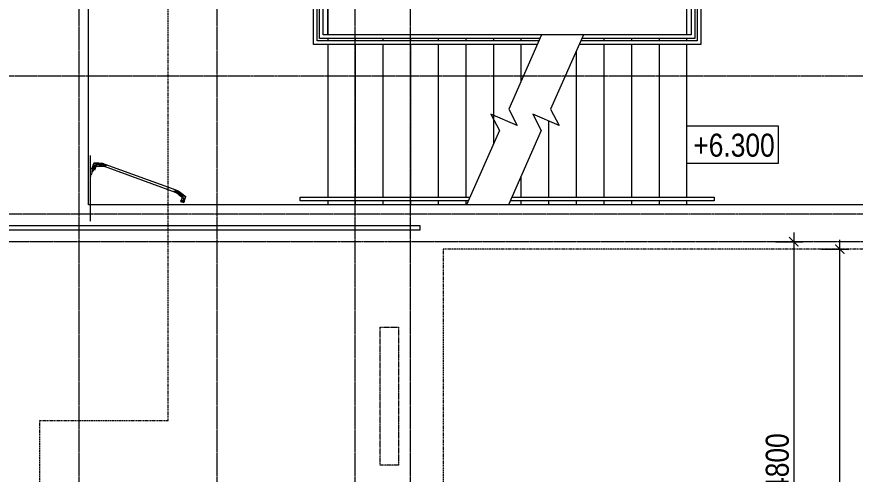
# Model space of a CAD drawing. Header units: millimetres. Extents: x -231292 to 573618, y -153144 to 564035.
# Drawn here: x -160354 to -151243, y 221069 to 226040 of the extents above; entities that cross this region are included whole.
import ezdxf
from ezdxf.enums import TextEntityAlignment as Align

# ---------------------------------------------------------------- set-up
doc = ezdxf.new("R2010")
doc.units = ezdxf.units.MM
for name, pattern in [('CENTER2', [28.575, 19.05, -3.175, 3.175, -3.175]), ('CENTERLINE', [30, 12, -1.5, 3, -1.5, 12]), ('DASHED', [19.05, 12.7, -6.35]), ('HIDDEN', [9.525, 6.35, -3.175]), ('HIDDEN2', [4.7625, 3.175, -1.5875])]:
    doc.linetypes.add(name, pattern=pattern)
doc.layers.get('0').update_dxf_attribs({"color": 250})
doc.layers.get('Defpoints').update_dxf_attribs({"color": 250})
for name, color, linetype, lineweight in [('АР_Двери_внутренние_антипаника', 250, 'Continuous', 0), ('АР_Мебель', 250, 'Continuous', 5), ('АР_Отметка', 7, 'Continuous', 13), ('АР_Отопительные приборы', 250, 'HIDDEN2', 0), ('АР_Разрезы марка', 250, 'Continuous', 13), ('АР_Ф_ЛК', 250, 'Continuous', 5), ('ДШ_КР', 130, 'Continuous', 35), ('РД_Оси_100', 250, 'Continuous', 0), ('РД_Оси_размер', 250, 'Continuous', 0)]:
    doc.layers.add(name, color=color, linetype=linetype, lineweight=lineweight)
doc.layers.add('АР_Делит', color=250, linetype='Continuous', lineweight=0, plot=False)
doc.styles.add('Arial_Narrow_08', font='ARIALN.TTF', dxfattribs={"width": 0.8})
doc.styles.add('style1', font='ARIALN.TTF')
doc.dimstyles.new('Dim100_ареал', dxfattribs={"dimscale": 100, "dimtxt": 2.5, "dimasz": 1, "dimexe": 1, "dimexo": 1, "dimgap": 0.5, "dimtad": 1, "dimzin": 12, "dimdsep": 46, "dimtxsty": 'style1', "dimblk": 'ARCHTICK', "dimcen": 1, "dimdle": 1, "dimclrd": 256, "dimclre": 256, "dimaunit": 1, "dimadec": 0, "dimazin": 3, "dimtfac": 1, "dimtmove": 1, "dimatfit": 3, "dimldrblk": 'OPEN30', "dimfxl": 2, "dimfxlon": 1, "dimtolj": 1, "dimtzin": 0, "dimlwd": 9, "dimlwe": 9, "dimarcsym": 0})

# ---------------------------------------------------------------- blocks, each defined once
blk = doc.blocks.new('ЛК_4000х8500_2эт')
at = {"color": 5}
for points in [[(6300, 3915), (2100, 3915), (2100, 3955), (6600, 3955), (6600, 3915), (6300, 3915)], [(3928.6, 45), (2100, 45), (2100, 85), (3946.2, 85)], [(4401.1, 85), (6600, 85), (6600, 45), (4383.4, 45)]]:
    blk.add_lwpolyline(points, dxfattribs=at)
at = {"layer": 'АР_Делит'}
blk.add_lwpolyline([(-200, 4000), (8300, 4000), (8300, 0), (-200, 0)], close=True, dxfattribs=at)
at = {"layer": 'АР_Ф_ЛК', "color": 5}
for p, q in [((2400, 4000), (2400, 3955)), ((2700, 4000), (2700, 3955)), ((3000, 4000), (3000, 3955)), ((3300, 4000), (3300, 3955)), ((3600, 4000), (3600, 3955)), ((3900, 4000), (3900, 3955)), ((4200, 4000), (4200, 3955)), ((4500, 4000), (4500, 3955)), ((4800, 4000), (4800, 3955)), ((5100, 4000), (5100, 3955)), ((5400, 4000), (5400, 3955)), ((5700, 4000), (5700, 3955)), ((6000, 4000), (6000, 3955)), ((6300, 4000), (6300, 3955)), ((2400, 3915), (2400, 2255)), ((2700, 3915), (2700, 2255)), ((3000, 3915), (3000, 2255)), ((3300, 3915), (3300, 2255)), ((3600, 3915), (3600, 2255)), ((3900, 3915), (3900, 2255)), ((4200, 3915), (4200, 2255)), ((4500, 3915), (4500, 2255)), ((4800, 3915), (4800, 2255)), ((5100, 3915), (5100, 2255)), ((5400, 3915), (5400, 2255)), ((5700, 3915), (5700, 2255)), ((6000, 3915), (6000, 2255)), ((6300, 3915), (6300, 2255)), ((2400, 2215), (2400, 2190)), ((2700, 2215), (2700, 2190)), ((3000, 2215), (3000, 2190)), ((3300, 2215), (3300, 2190)), ((3600, 2215), (3600, 2190)), ((3900, 2215), (3900, 2190)), ((4200, 2215), (4200, 2190)), ((4500, 2215), (4500, 2190)), ((4800, 2215), (4800, 2190)), ((5100, 2215), (5100, 2190)), ((5400, 2215), (5400, 2190)), ((5700, 2215), (5700, 2190)), ((6000, 2215), (6000, 2190)), ((6300, 2215), (6300, 2190)), ((2400, 2150), (2400, 1850)), ((6300, 2150), (6300, 1850)), ((2400, 1810), (2400, 1785)), ((2400, 1745), (2400, 85)), ((2700, 1810), (2700, 1785)), ((2700, 1745), (2700, 85)), ((3000, 1810), (3000, 1785)), ((3000, 1745), (3000, 85)), ((3300, 1810), (3300, 1785)), ((3300, 1745), (3300, 85)), ((3600, 1810), (3600, 1785)), ((3600, 1745), (3600, 85)), ((3900, 1810), (3900, 1785)), ((3900, 1745), (3900, 85)), ((4200, 1810), (4200, 1785)), ((4200, 1745), (4200, 660.7)), ((4500, 1810), (4500, 1785)), ((4500, 1745), (4500, 1341.4)), ((5400, 1810), (5400, 1785)), ((5400, 1745), (5400, 85)), ((5700, 1810), (5700, 1785)), ((5700, 1745), (5700, 85)), ((6000, 1810), (6000, 1785)), ((6000, 1745), (6000, 85)), ((6300, 1810), (6300, 1785)), ((6300, 1745), (6300, 85)), ((5100, 1670.8), (5100, 85)), ((4800, 912.3), (4800, 85)), ((4500, 309.5), (4500, 85)), ((2400, 45), (2400, 0)), ((2700, 45), (2700, 0)), ((3000, 45), (3000, 0)), ((3300, 45), (3300, 0)), ((3600, 45), (3600, 0)), ((3900, 45), (3900, 0)), ((4500, 45), (4500, 0)), ((4800, 45), (4800, 0)), ((5100, 45), (5100, 0)), ((5400, 45), (5400, 0)), ((5700, 45), (5700, 0)), ((6000, 45), (6000, 0)), ((6300, 45), (6300, 0))]:
    blk.add_line(p, q, dxfattribs=at)
at = {"layer": 'АР_Ф_ЛК'}
for points in [[(6300, 3085, 0, 150, 0), (5833.8, 3085, 0, 0, 0), (2400, 3085, 0, 0, 0)], [(2400, 915, 0, 150, 0), (2866.2, 915, 0, 0, 0), (4200, 915, 0, 0, 0)], [(4921.5, 915, 0, 150, 0), (5387.8, 915, 0, 0, 0), (6300, 915, 0, 0, 0)]]:
    blk.add_lwpolyline(points, format="xyseb", dxfattribs=at)
at = {"layer": 'АР_Ф_ЛК', "color": 5}
for points in [[(4677.9, 1745), (2245, 1745), (2245, 2255), (6455, 2255), (6455, 1745), (5132.7, 1745)], [(4695.5, 1785), (2285, 1785), (2285, 2215), (6415, 2215), (6415, 1785), (5150.3, 1785)], [(4706.5, 1810), (2310, 1810), (2310, 2190), (6390, 2190), (6390, 1810), (5161.3, 1810)]]:
    blk.add_lwpolyline(points, dxfattribs=at)
for points in [[(2350, 2150), (6350, 2150), (6350, 1850), (2350, 1850)], [(2400, 2150), (6300, 2150), (6300, 1850), (2400, 1850)]]:
    blk.add_lwpolyline(points, close=True, dxfattribs=at)
at = {"layer": 'АР_Ф_ЛК', "lineweight": 0}
for points in [[(4724.2, 1850), (4366.9, 1039.4), (4459.5, 862), (4173.5, 988), (4266.1, 810.6), (3908.8, 0)], [(5179, 1850), (4821.7, 1039.4), (4914.3, 862), (4628.3, 988), (4720.9, 810.6), (4363.6, 0)]]:
    blk.add_lwpolyline(points, dxfattribs=at)
blk = doc.blocks.new('_ArchTick')
at = {"color": 0, "linetype": 'ByBlock', "const_width": 0.15}
blk.add_lwpolyline([(-0.5, -0.5), (0.5, 0.5)], dxfattribs=at)
blk = doc.blocks.new('*D1600')
at = {"layer": 'Defpoints', "color": 0, "transparency": 16777216}
for p in [(68364, 68320), (70364, 68320), (68364, 15000)]:
    blk.add_point(p, dxfattribs=at)
at = {"layer": 'РД_Оси_размер', "lineweight": 9, "transparency": 16777216}
for p, q in [((70364, 14900), (70364, 68420)), ((70164, 68320), (70464, 68320)), ((70164, 15000), (70464, 15000))]:
    blk.add_line(p, q, dxfattribs=at)
at = {"layer": 'РД_Оси_размер', "lineweight": 9, "transparency": 16777216, "xscale": 100, "yscale": 100, "zscale": 100}
for p, rotation in [((70364, 68320), 90), ((70364, 15000), 270)]:
    blk.add_blockref('_ArchTick', p, dxfattribs=dict(at, rotation=rotation))
at = {"layer": 'РД_Оси_размер', "color": 0, "transparency": 16777216, "insert": (70186.4, 41660), "char_height": 250, "attachment_point": 5, "rotation": 90, "style": 'style1'}
blk.add_mtext('\\A1;53320', dxfattribs=at)
blk = doc.blocks.new('_Open30')
at = {"color": 0, "linetype": 'ByBlock', "lineweight": -2}
for p, q in [((-1, 0.268), (0, 0)), ((0, 0), (-1, -0.268)), ((0, 0), (-1, 0))]:
    blk.add_line(p, q, dxfattribs=at)
blk = doc.blocks.new('*D27')
at = {"layer": 'Defpoints', "color": 0, "transparency": 16777216}
for p in [(68364, 68400), (68364, 63600), (69864, 63600)]:
    blk.add_point(p, dxfattribs=at)
at = {"layer": 'РД_Оси_размер', "color": 0, "lineweight": 5, "transparency": 16777216}
for p, q in [((69864, 68500), (69864, 63500)), ((69664, 68400), (69964, 68400)), ((69664, 63600), (69964, 63600))]:
    blk.add_line(p, q, dxfattribs=at)
at = {"layer": 'РД_Оси_размер', "color": 0, "lineweight": 5, "transparency": 16777216, "xscale": 100, "yscale": 100, "zscale": 100}
for p, rotation in [((69864, 68400), 90), ((69864, 63600), 270)]:
    blk.add_blockref('_ArchTick', p, dxfattribs=dict(at, rotation=rotation))
at = {"layer": 'РД_Оси_размер', "color": 0, "transparency": 16777216, "insert": (69686.4, 66000), "char_height": 250, "attachment_point": 5, "rotation": 90, "style": 'style1'}
blk.add_mtext('\\A1;4800', dxfattribs=at)
blk = doc.blocks.new('Отметка_план')
at = {"color": 7}
blk.add_lwpolyline([(0, 0), (10, 0), (10, 4), (0, 4)], close=True, dxfattribs=at)
at = {"style": 'Arial_Narrow_08', "width": 0.8}
blk.add_attdef('OTMG', text='', height=2.5, dxfattribs=at).set_placement((9.062, 0.702), align=Align.RIGHT)
blk = doc.blocks.new('UUNEW01NEW00')
at = {"layer": 'АР_Двери_внутренние_антипаника', "color": 1, "linetype": 'Continuous'}
for p, q in [((-9.3, 0.2), (-14.4, -1.5)), ((-9.2, 0.8), (-9.3, 0.2)), ((-9.3, -0.1), (-9.3, 0.2)), ((-9.2, 0.2), (-9.3, 0.2)), ((-9.1, 1), (-9.2, 0.8)), ((-8.9, 0.5), (-9.2, 0.2)), ((-9.1, 19.3), (-8.9, 19.4)), ((-9.1, 19.3), (-9, 18.8)), ((-9, 1.2), (-9.1, 1)), ((-9, 18.8), (-8.8, 18.6)), ((-8.8, 1.3), (-9, 1.2)), ((-8.9, 19.4), (-8.5, 19.5)), ((-8.7, 0.8), (-8.9, 0.5)), ((-8.8, 18.6), (-8.6, 18.4)), ((-8.6, 0.9), (-8.7, 0.8)), ((-8.6, 18.4), (-8.4, 18.2)), ((-8.6, 1), (-8.6, 0.9)), ((-8.5, 1), (-8.6, 1)), ((-8.5, 19.5), (-8.2, 19.5)), ((-8.4, 0.8), (-8.5, 1.5)), ((-8.4, 1.3), (-8.5, 1)), ((-8.4, 18.2), (-8.1, 18.1)), ((-8.4, 1.4), (-8.4, 0.4)), ((-8.3, 0.5), (-8.4, 0.8)), ((-8.4, 0.4), (-8.4, -0.4)), ((-8.4, 0.4), (-8.3, 0.4)), ((-8.1, 0.2), (-8.3, 0.5)), ((-8.2, 19.5), (-7.8, 19.6)), ((-8.1, 18.1), (-7.6, 18)), ((-7.8, 0.1), (-8.1, 0.2)), ((-7.8, 19.6), (-7.5, 19.6)), ((-7.4, 0), (-7.8, 0.1)), ((-7.5, 18.3), (-7.6, 18.2)), ((-7.6, 18.2), (-7.6, 18)), ((-7.6, 18), (-7.6, 16.2)), ((-7.6, 16.2), (-7.6, 14.1)), ((-7.6, 14.1), (-7.6, 12.2)), ((-7.6, 12.2), (-7.6, 9.8)), ((-7.6, 9.8), (-7.6, 7.8)), ((-7.6, 7.8), (-7.6, 6.2)), ((-7.6, 6.2), (-7.6, 4.7)), ((-7.6, 4.7), (-7.5, 3.2)), ((-7.5, 19.6), (-7.1, 19.6)), ((-7.4, 18.3), (-7.5, 18.3)), ((-7.5, 3.2), (-7.5, 1.6)), ((-7.5, 1.6), (-7.4, 0)), ((-7.5, 0), (-7.5, 0)), ((-7.5, 0), (-7.3, 0)), ((-7.3, 18.3), (-7.4, 18.3)), ((-7.4, 0), (7.4, 0)), ((-7.2, 18.3), (-7.3, 18.3)), ((-7.3, 0), (7.3, 0)), ((-7.1, 18.3), (-7.2, 18.3)), ((-7.1, 24), (-7.1, 19.6)), ((-7.1, 19.6), (7.1, 19.6)), ((-7.1, 19.6), (-7.1, 18.3)), ((7.1, 18.3), (-7.1, 18.3)), ((-3.5, 16), (-4.6, 16.4)), ((-4.6, 16.4), (-4.6, 16.3)), ((-3.5, 15.9), (-4.6, 16.3)), ((-4.6, 16.3), (-3.8, 14.8)), ((-3.8, 14.8), (-3.3, 14.8)), ((-3, 14.7), (-3.8, 14.7)), ((-3.8, 14.7), (-3.8, 14.6)), ((-3, 14.6), (-3.8, 14.6)), ((-3.8, 14.6), (-3.8, 13.7)), ((-3.8, 13.7), (-3, 13.7)), ((-3.3, 14.8), (-3.6, 15.5)), ((-3.6, 15.5), (-2.7, 15.3)), ((-3.3, 14.9), (-3.6, 15.5)), ((-2.3, 15.7), (-3.5, 16)), ((-2.3, 15.6), (-3.5, 15.9)), ((-3.1, 14.4), (-3.4, 14.4)), ((-3.4, 14.4), (-3.4, 13.9)), ((-3.4, 14), (-3.1, 14)), ((-3.4, 13.9), (-3.1, 13.9)), ((-3.3, 14.9), (-3.3, 14.8)), ((-3, 14.4), (-3.1, 14.4)), ((-3.1, 14), (-3.1, 13.9)), ((-3.1, 14), (-3, 14)), ((-3.1, 13.9), (-3, 13.9)), ((-3, 14.7), (-3, 14.6)), ((-2.9, 14.7), (-3, 14.7)), ((-2.9, 14.6), (-3, 14.6)), ((-2.9, 14.4), (-3, 14.4)), ((-3, 14.4), (-3, 14.4)), ((-3, 14.4), (-3, 14.4)), ((-3, 14), (-3, 14)), ((-3, 14), (-3, 14)), ((-3, 14), (-2.9, 14)), ((-3, 13.9), (-3, 13.9)), ((-3, 13.9), (-3, 13.9)), ((-3, 13.9), (-2.9, 13.9)), ((-3, 13.7), (-2.9, 13.7)), ((-2.8, 14.7), (-2.9, 14.7)), ((-2.9, 14.7), (-2.9, 14.7)), ((-2.8, 14.5), (-2.9, 14.6)), ((-2.9, 14.6), (-2.9, 14.6)), ((-2.9, 14.3), (-2.9, 14.4)), ((-2.9, 14.3), (-2.9, 14.3)), ((-2.9, 14.3), (-2.9, 14.3)), ((-2.9, 14.3), (-2.9, 14.3)), ((-2.9, 14), (-2.9, 14.3)), ((-2.9, 14.1), (-2.9, 14)), ((-2.9, 14), (-2.9, 14.1)), ((-2.9, 14.1), (-2.9, 14.1)), ((-2.9, 14.1), (-2.9, 14.1)), ((-2.9, 14.1), (-2.9, 14.1)), ((-2.9, 14), (-2.9, 14)), ((-2.9, 13.9), (-2.9, 14)), ((-2.9, 14), (-2.9, 14)), ((-2.9, 14), (-2.9, 14)), ((-2.9, 13.9), (-2.9, 13.9)), ((-2.9, 13.9), (-2.9, 13.9)), ((-2.9, 13.7), (-2.8, 13.7)), ((-2.7, 14.6), (-2.8, 14.7)), ((-2.7, 14.5), (-2.8, 14.5)), ((-2.8, 13.7), (-2.8, 13.8)), ((-2.8, 13.8), (-2.7, 13.8)), ((-2.7, 15.3), (-1.7, 15.1)), ((-2.6, 14.6), (-2.7, 14.6)), ((-2.6, 14.5), (-2.7, 14.5)), ((-2.7, 13.8), (-2.6, 13.8)), ((-2.6, 14.5), (-2.6, 14.6)), ((-2.6, 14.6), (-2.6, 14.6)), ((-2.6, 14.4), (-2.6, 14.5)), ((-2.5, 14.5), (-2.6, 14.5)), ((-2.5, 14.4), (-2.6, 14.4)), ((-2.6, 14.4), (-2.6, 14.4)), ((-2.6, 13.8), (-2.6, 13.9)), ((-2.6, 13.9), (-2.5, 13.9)), ((-2.5, 14.4), (-2.5, 14.5)), ((-2.5, 14.4), (-2.5, 14.3)), ((-2.5, 14.3), (-2.5, 14.4)), ((-2.5, 14), (-2.5, 14.3)), ((-2.5, 13.9), (-2.5, 14)), ((-1, 15.5), (-2.3, 15.7)), ((-1, 15.4), (-2.3, 15.6)), ((-2.2, 14.5), (-2.3, 14.5)), ((-2.3, 14.5), (-2.3, 14.4)), ((-2.3, 14.4), (-2.3, 14.3)), ((-2.2, 14.4), (-2.3, 14.4)), ((-2.3, 14.4), (-2.3, 14.3)), ((-2.3, 14.3), (-2.3, 14)), ((-2.3, 14), (-2.3, 13.9)), ((-2.3, 13.9), (-2.3, 13.9)), ((-2.3, 13.9), (-2.2, 13.8)), ((-2.1, 14.6), (-2.2, 14.6)), ((-2.2, 14.6), (-2.2, 14.5)), ((-2.1, 14.5), (-2.2, 14.5)), ((-2.2, 14.5), (-2.2, 14.4)), ((-2.2, 13.8), (-2.2, 13.8)), ((-2.2, 13.8), (-2.1, 13.8)), ((-2, 14.7), (-2.1, 14.6)), ((-2, 14.6), (-2.1, 14.5)), ((-2.1, 14.6), (-2.1, 14.6)), ((-2.1, 14.5), (-2.1, 14.5)), ((-2.1, 13.8), (-2, 13.7)), ((-1.9, 14.7), (-2, 14.7)), ((-1.9, 14.6), (-2, 14.6)), ((-2, 13.7), (-2, 13.7)), ((-2, 13.7), (-1.9, 13.7)), ((-1.8, 14.7), (-1.9, 14.7)), ((-1.8, 14.6), (-1.9, 14.6)), ((-1.8, 14.4), (-1.9, 14.4)), ((-1.9, 14.4), (-1.9, 14.3)), ((-1.9, 14.3), (-1.9, 14)), ((-1.9, 14.3), (-1.9, 14.3)), ((-1.9, 14.3), (-1.9, 14.3)), ((-1.9, 14.3), (-1.9, 14.3)), ((-1.9, 14.1), (-1.9, 14.1)), ((-1.9, 14.1), (-1.9, 14.1)), ((-1.9, 14.1), (-1.9, 14.1)), ((-1.9, 14.1), (-1.8, 14)), ((-1.9, 14), (-1.9, 14)), ((-1.9, 14), (-1.9, 14)), ((-1.9, 14), (-1.9, 13.9)), ((-1.9, 13.9), (-1.8, 13.9)), ((-1.9, 13.7), (-1.8, 13.7)), ((-1.8, 14.7), (-1.8, 14.6)), ((-1.5, 14.7), (-1.8, 14.7)), ((-1.5, 14.6), (-1.8, 14.6)), ((-1.7, 14.4), (-1.8, 14.4)), ((-1.8, 14.4), (-1.8, 14.4)), ((-1.8, 14.4), (-1.8, 14.4)), ((-1.8, 14), (-1.8, 14)), ((-1.8, 14), (-1.8, 14)), ((-1.8, 14), (-1.7, 14)), ((-1.8, 13.9), (-1.8, 13.9)), ((-1.8, 13.9), (-1.8, 13.9)), ((-1.8, 13.9), (-1.7, 13.9)), ((-1.8, 13.7), (-1.5, 13.7)), ((-1.7, 15.1), (-0.7, 15)), ((-1.7, 14.4), (-1.7, 14.4)), ((-1.6, 14.4), (-1.7, 14.4)), ((-1.7, 14), (-1.7, 13.9)), ((-1.7, 14), (-1.7, 14)), ((-1.7, 14), (-1.6, 14)), ((-1.7, 13.9), (-1.6, 13.9)), ((-1.7, 13.9), (-1.7, 13.9)), ((-1.5, 14.4), (-1.6, 14.4)), ((-1.6, 14.4), (-1.6, 14.4)), ((-1.6, 14), (-1.6, 13.9)), ((-1.6, 14), (-1.6, 14)), ((-1.6, 14), (-1.5, 14)), ((-1.6, 13.9), (-1.6, 13.9)), ((-1.6, 13.9), (-1.5, 13.9)), ((-1.5, 14.7), (-1.5, 14.6)), ((-1.4, 14.7), (-1.5, 14.7)), ((-1.4, 14.6), (-1.5, 14.6)), ((-1.4, 14.3), (-1.5, 14.4)), ((-1.5, 14.4), (-1.5, 14.4)), ((-1.5, 14.4), (-1.5, 14.4)), ((-1.5, 14), (-1.4, 14.1)), ((-1.5, 14), (-1.5, 14)), ((-1.5, 14), (-1.5, 14)), ((-1.5, 14), (-1.5, 14)), ((-1.5, 13.9), (-1.5, 13.9)), ((-1.5, 13.9), (-1.5, 13.9)), ((-1.5, 13.9), (-1.5, 13.9)), ((-1.5, 13.9), (-1.4, 13.9)), ((-1.5, 13.7), (-1.4, 13.7)), ((-1.3, 14.7), (-1.4, 14.7)), ((-1.3, 14.6), (-1.4, 14.6)), ((-1.4, 14.3), (-1.4, 14.3)), ((-1.4, 14.3), (-1.4, 14.3)), ((-1.4, 14.3), (-1.4, 14.3)), ((-1.4, 14), (-1.4, 14.3)), ((-1.4, 14.1), (-1.4, 14)), ((-1.4, 14.1), (-1.4, 14.1)), ((-1.4, 14.1), (-1.4, 14.1)), ((-1.4, 14.1), (-1.4, 14.1)), ((-1.4, 13.9), (-1.4, 14)), ((-1.4, 14), (-1.4, 14)), ((-1.4, 14), (-1.4, 14)), ((-1.4, 13.7), (-1.3, 13.7)), ((-1.2, 14.6), (-1.3, 14.7)), ((-1.3, 14.7), (-1.3, 14.7)), ((-1.3, 14.5), (-1.3, 14.6)), ((-1.2, 14.5), (-1.3, 14.5)), ((-1.3, 13.7), (-1.2, 13.8)), ((-1.1, 14.6), (-1.2, 14.6)), ((-1.1, 14.5), (-1.2, 14.5)), ((-1.2, 13.8), (-1.2, 13.8)), ((-1.2, 13.8), (-1.1, 13.8)), ((-1.1, 14.5), (-1.1, 14.6)), ((-1.1, 14.6), (-1.1, 14.6)), ((-1.1, 14.4), (-1.1, 14.5)), ((-1, 14.5), (-1.1, 14.5)), ((-1, 14.4), (-1.1, 14.4)), ((-1.1, 14.4), (-1.1, 14.4)), ((-1.1, 13.8), (-1.1, 13.9)), ((-1.1, 13.9), (-1, 13.9)), ((0, 16.5), (-1, 15.5)), ((0, 16.4), (-1, 15.4)), ((-1, 15.5), (-1, 15.4)), ((-1, 14.4), (-1, 14.5)), ((-1, 14.3), (-1, 14.4)), ((-1, 14.4), (-1, 14.3)), ((-1, 14), (-1, 14.3)), ((-1, 13.9), (-1, 14)), ((0, 14.7), (-0.8, 14.7)), ((-0.8, 14.7), (-0.8, 14.6)), ((0, 14.6), (-0.8, 14.6)), ((-0.8, 14.6), (-0.8, 13.7)), ((-0.8, 13.7), (-0.4, 13.7)), ((-0.7, 15), (0, 15.7)), ((-0.1, 14.4), (-0.4, 14.4)), ((-0.4, 14.4), (-0.4, 14.2)), ((-0.4, 14.3), (-0.1, 14.3)), ((-0.4, 14.2), (-0.1, 14.2)), ((-0.4, 14.1), (-0.2, 14.1)), ((-0.4, 13.7), (-0.4, 14.1)), ((-0.2, 14.1), (0, 13.7)), ((0, 14.4), (-0.1, 14.4)), ((-0.1, 14.4), (-0.1, 14.4)), ((-0.1, 14.4), (-0.1, 14.4)), ((-0.1, 14.3), (-0.1, 14.2)), ((-0.1, 14.3), (-0.1, 14.3)), ((-0.1, 14.3), (-0.1, 14.3)), ((-0.1, 14.3), (0, 14.3)), ((-0.1, 14.2), (-0.1, 14.2)), ((-0.1, 14.2), (-0.1, 14.2)), ((-0.1, 14.2), (0, 14.2)), ((0, 16.5), (0, 16.4)), ((1, 15.5), (0, 16.5)), ((1, 15.4), (0, 16.4)), ((0, 15.7), (0.7, 15)), ((0, 14.7), (0, 14.6)), ((0.1, 14.7), (0, 14.7)), ((0.1, 14.6), (0, 14.6)), ((0, 14.3), (0, 14.4)), ((0, 14.4), (0, 14.4)), ((0, 14.3), (0, 14.4)), ((0, 14.4), (0, 14.4)), ((0, 14.4), (0, 14.4)), ((0, 14.4), (0, 14.4)), ((0, 14.4), (0, 14.4)), ((0, 14.3), (0, 14.3)), ((0, 14.3), (0, 14.3)), ((0, 14.3), (0, 14.3)), ((0, 14.2), (0, 14.3)), ((0, 14.3), (0, 14.3)), ((0, 14.3), (0, 14.3)), ((0, 14.3), (0, 14.3)), ((0, 14.2), (0, 14.2)), ((0, 14.2), (0, 14.2)), ((0, 13.7), (0.5, 13.7)), ((0.2, 14.7), (0.1, 14.7)), ((0.2, 14.6), (0.1, 14.6)), ((0.3, 14.6), (0.2, 14.7)), ((0.2, 14.7), (0.2, 14.7)), ((0.2, 14.5), (0.2, 14.6)), ((0.3, 14.5), (0.2, 14.5)), ((0.5, 13.7), (0.2, 14.1)), ((0.2, 14.1), (0.3, 14.1)), ((0.4, 14.6), (0.3, 14.6)), ((0.4, 14.5), (0.3, 14.5)), ((0.3, 14.1), (0.4, 14.2)), ((0.3, 14.1), (0.3, 14.1)), ((0.5, 13.8), (0.3, 14.1)), ((0.4, 14.5), (0.4, 14.6)), ((0.4, 14.6), (0.4, 14.6)), ((0.4, 14.4), (0.4, 14.5)), ((0.4, 14.4), (0.4, 14.5)), ((0.4, 14.5), (0.4, 14.5)), ((0.4, 14.3), (0.4, 14.4)), ((0.4, 14.4), (0.4, 14.4)), ((0.4, 14.4), (0.4, 14.4)), ((0.4, 14.2), (0.4, 14.3)), ((0.4, 14.3), (0.4, 14.3)), ((0.4, 14.2), (0.4, 14.2)), ((0.5, 13.8), (0.5, 13.7)), ((0.7, 15), (1.7, 15.1)), ((0.7, 14.7), (0.7, 14.6)), ((1.4, 14.7), (0.7, 14.7)), ((1.4, 14.6), (0.7, 14.6)), ((0.7, 14.6), (0.7, 13.7)), ((0.7, 13.7), (1.1, 13.7)), ((2.3, 15.7), (1, 15.5)), ((2.3, 15.6), (1, 15.4)), ((1, 15.5), (1, 15.4)), ((1.1, 13.7), (1.1, 14.3)), ((1.1, 14.3), (1.2, 14.3)), ((1.2, 14.3), (1.5, 13.7)), ((1.4, 14.7), (1.4, 14.6)), ((1.6, 14.2), (1.4, 14.7)), ((1.6, 14.1), (1.4, 14.6)), ((1.5, 13.7), (1.8, 13.7)), ((1.6, 14.2), (1.6, 14.1)), ((1.7, 14.2), (1.6, 14.2)), ((1.7, 14.1), (1.6, 14.1)), ((1.7, 15.1), (2.7, 15.3)), ((1.9, 14.7), (1.7, 14.2)), ((1.9, 14.6), (1.7, 14.1)), ((1.7, 14.2), (1.7, 14.1)), ((1.8, 13.7), (2, 14.3)), ((1.9, 14.7), (1.9, 14.6)), ((2.5, 14.7), (1.9, 14.7)), ((2.5, 14.6), (1.9, 14.6)), ((2, 14.3), (2.2, 14.3)), ((2.2, 14.3), (2.2, 13.7)), ((2.2, 13.7), (2.5, 13.7)), ((3.5, 16), (2.3, 15.7)), ((3.5, 15.9), (2.3, 15.6)), ((2.5, 14.7), (2.5, 14.6)), ((2.5, 13.7), (2.5, 14.6)), ((2.7, 15.3), (3.6, 15.5)), ((3.1, 14.7), (2.7, 13.8)), ((3.1, 14.6), (2.7, 13.7)), ((2.7, 13.8), (2.7, 13.7)), ((2.7, 13.7), (3.2, 13.7)), ((3.1, 14.7), (3.1, 14.6)), ((3.9, 14.7), (3.1, 14.7)), ((3.9, 14.6), (3.1, 14.6)), ((3.2, 13.7), (3.2, 13.9)), ((3.2, 13.9), (3.8, 13.9)), ((3.6, 15.5), (3.3, 14.8)), ((3.6, 15.5), (3.3, 14.9)), ((3.3, 14.9), (3.3, 14.8)), ((3.3, 14.8), (3.8, 14.8)), ((3.4, 14.3), (3.3, 14)), ((3.3, 14.1), (3.7, 14.1)), ((3.3, 14), (3.7, 14)), ((3.6, 14.3), (3.4, 14.3)), ((4.6, 16.4), (3.5, 16)), ((4.6, 16.3), (3.5, 15.9)), ((3.7, 14), (3.6, 14.3)), ((3.8, 14.8), (4.6, 16.3)), ((3.8, 13.9), (3.8, 13.7)), ((3.8, 13.7), (4.2, 13.7)), ((3.9, 14.7), (3.9, 14.6)), ((4.2, 13.8), (3.9, 14.7)), ((4.2, 13.7), (3.9, 14.6)), ((4.2, 13.8), (4.2, 13.7)), ((4.6, 16.4), (4.6, 16.3)), ((6.7, -9.4), (7.3, 0)), ((7.1, 19.6), (7.1, 24)), ((7.1, 19.6), (7.1, 18.3)), ((7.1, 19.6), (7.5, 19.6)), ((7.2, 18.3), (7.1, 18.3)), ((7.3, 18.3), (7.2, 18.3)), ((7.5, 18.3), (7.3, 18.3)), ((7.4, 0), (7.5, 2)), ((7.8, 0.1), (7.4, 0)), ((7.5, 19.6), (7.8, 19.6)), ((7.6, 18.2), (7.5, 18.3)), ((7.5, 2), (7.6, 4)), ((7.6, 18), (7.6, 18.2)), ((7.6, 18), (8.1, 18.1)), ((7.6, 16.2), (7.6, 18)), ((7.6, 14.2), (7.6, 16.2)), ((7.6, 12.3), (7.6, 14.2)), ((7.6, 9.9), (7.6, 12.3)), ((7.6, 8), (7.6, 9.9)), ((7.6, 5.9), (7.6, 8)), ((7.6, 4), (7.6, 5.9)), ((7.8, 19.6), (8.2, 19.5)), ((8.1, 0.2), (7.8, 0.1)), ((8.1, 18.1), (8.4, 18.2)), ((8.3, 0.5), (8.1, 0.2)), ((8.2, 19.5), (8.5, 19.5)), ((8.4, 0.8), (8.3, 0.5)), ((8.4, 18.2), (8.6, 18.4)), ((8.5, 19.5), (8.9, 19.4)), ((8.6, 18.4), (8.8, 18.6)), ((8.8, 18.6), (9, 18.8)), ((8.9, 19.4), (9.1, 19.3)), ((9, 18.8), (9.1, 19.3)), ((-52.5, -11.9), (-52.5, -19.8)), ((-52.5, -19.8), (-52.5, -25.1)), ((-52.5, -25.1), (-47.5, -25.1)), ((-47.5, -11.9), (-47.5, -19.8)), ((-47.5, -11.9), (-47.5, -11.9)), ((-47.5, -19.8), (-46, -19.6)), ((-45.9, -19.8), (-47.5, -19.8)), ((-47.5, -19.8), (-47.5, -25.1)), ((-46, -19.6), (-44.5, -19.2)), ((-44.3, -19.8), (-45.9, -19.8)), ((-43.1, -11.4), (-44.5, -11.6)), ((-44.5, -19.2), (-42.9, -18.5)), ((-42.5, -19.7), (-44.3, -19.8)), ((-41.6, -11.2), (-43.1, -11.4)), ((-42.9, -18.5), (-41.3, -17.7)), ((-40.6, -19.6), (-42.5, -19.7)), ((-39.3, -10.7), (-41.6, -11.2)), ((-41.3, -17.7), (-39, -16.7)), ((-37.8, -19.2), (-40.6, -19.6)), ((-36.7, -9.9), (-39.3, -10.7)), ((-39, -16.7), (-36.4, -15.7)), ((-34.9, -18.5), (-37.8, -19.2)), ((-33.8, -8.9), (-36.7, -9.9)), ((-36.4, -15.7), (-33.5, -14.5)), ((-31.9, -17.6), (-34.9, -18.5)), ((-30.7, -7.7), (-33.8, -8.9)), ((-33.5, -14.5), (-30.3, -13.4)), ((-28.7, -16.6), (-31.9, -17.6)), ((-27.2, -6.3), (-30.7, -7.7)), ((-30.3, -13.4), (-26.8, -12.1)), ((-25.2, -15.3), (-28.7, -16.6)), ((-23.3, -4.8), (-27.2, -6.3)), ((-26.8, -12.1), (-22.9, -10.9)), ((-21.4, -13.9), (-25.2, -15.3)), ((-19.1, -3.2), (-23.3, -4.8)), ((-22.9, -10.9), (-18.7, -9.6)), ((-17.3, -12.4), (-21.4, -13.9)), ((-14.4, -1.5), (-19.1, -3.2)), ((-18.7, -9.6), (-14, -8.2)), ((-12.8, -10.8), (-17.3, -12.4)), ((-14, -8.2), (-8.8, -6.6)), ((-7.8, -9.1), (-12.8, -10.8)), ((-9, -3.8), (-9.3, -0.1)), ((-8.8, -6.6), (-9, -3.8)), ((-8.8, -6.6), (-8.8, -6.6)), ((-8.8, -7.3), (-8.8, -6.6)), ((-8.8, -6.6), (-8.7, -6.6)), ((-8.5, -8.1), (-8.8, -7.3)), ((-8.7, -6.6), (-8.6, -6.6)), ((-8.6, -6.6), (-8.4, -6.7)), ((-8.2, -8.7), (-8.5, -8.1)), ((-8.4, -0.4), (-8.3, -0.9)), ((-8.4, -6.7), (-8.1, -6.7)), ((-8.3, -0.9), (-8.3, -1.1)), ((-8.3, -1.1), (-8.3, -1.1)), ((-8.3, -1.2), (-8.2, -1.2)), ((-8.2, -1.2), (-8.2, -1.2)), ((-8.2, -1.2), (-8.2, -1.5)), ((-8.2, -1.5), (-8.2, -1.5)), ((-7.8, -9.1), (-8.2, -8.7)), ((-8.1, -6.7), (-8, -6.6)), ((-8, -7.1), (-8.1, -6.7)), ((-8.1, -6.7), (-8.1, -6.7)), ((-8, -6.6), (-8, -6.6)), ((-8, -6.6), (-7.9, -6.6)), ((-7.6, -7.6), (-8, -7.1)), ((-7.8, -6.9), (-7.9, -6.6)), ((-7.9, -6.6), (-7.9, -6.7)), ((-7.9, -6.7), (-7.9, -6.6)), ((-7.5, -7.2), (-7.8, -6.9)), ((-7.4, -8.9), (-7.8, -9.1)), ((-7.2, -8), (-7.6, -7.6)), ((-7.2, -7.4), (-7.5, -7.2)), ((-7.1, -8.7), (-7.4, -8.9)), ((-7.3, 0), (-7.2, -1.7)), ((-7.2, -1.7), (-7.2, -3.1)), ((-7.2, -3.1), (-7.1, -4.5)), ((-6.9, -7.4), (-7.2, -7.4)), ((-6.7, -8.2), (-7.2, -8)), ((-7.1, -4.5), (-7, -6)), ((-6.7, -8.2), (-7.1, -8.7)), ((-7, -6), (-6.9, -7.4)), ((-6.9, -7.4), (-6.8, -7.5)), ((-6.8, -7.5), (-6.8, -7.5)), ((-6.8, -7.5), (-6.8, -7.6)), ((-6.8, -7.6), (-6.8, -7.6)), ((-6.8, -7.6), (-6.8, -7.6)), ((-6.8, -7.6), (-6.8, -7.6)), ((-6.8, -7.6), (-6.8, -7.6)), ((-6.8, -7.6), (-6.8, -7.6)), ((-6.8, -7.6), (-6.8, -7.6)), ((-6.8, -7.6), (-6.8, -7.6)), ((-6.8, -7.6), (-6.8, -7.6)), ((-6.8, -7.6), (-6.8, -7.6)), ((-6.8, -7.6), (-6.8, -7.6)), ((-6.8, -7.6), (-6.8, -7.6)), ((-6.8, -7.6), (-6.8, -7.6)), ((-6.8, -7.6), (-6.8, -7.6)), ((-6.8, -7.6), (-6.7, -7.8)), ((-6.7, -7.8), (-6.6, -8)), ((-6.6, -8), (-6.7, -8.1)), ((-6.7, -8.1), (-6.7, -8.2)), ((-6.7, -8.2), (5.6, -10.6)), ((5.6, -10.6), (6.3, -10)), ((5.6, -10.6), (6, -10.6)), ((6, -10.6), (6.3, -10.5)), ((6.3, -10), (6.6, -9.7)), ((6.3, -10.5), (6.4, -10.5)), ((6.6, -9.7), (6.7, -9.4)), ((6.7, -9.4), (7.1, -9.3)), ((7.1, -9.3), (7.4, -9.1)), ((7.4, -9.1), (7.6, -8.9)), ((8.3, -0.4), (8.3, -0.3))]:
    blk.add_line(p, q, dxfattribs=at)
at = {"layer": 'АР_Двери_внутренние_антипаника', "color": 40, "linetype": 'Continuous'}
for p, q in [((-8.8, 1.3), (-13.2, -0.1)), ((-9.1, 24), (9.1, 24)), ((-9.1, 19.3), (-9.1, 24)), ((-9, 18.2), (-9.1, 19.3)), ((-9, 17.1), (-9, 18.2)), ((-8.5, 1.5), (-9, 17.1)), ((-8.5, 1.5), (-8.8, 1.3)), ((8.3, 0.5), (8, -3.9)), ((9.1, 24), (9.1, 19.3)), ((-53, -19.5), (-53, -12.4)), ((-53, -24.6), (-53, -19.5)), ((-47.5, -11.9), (-52.5, -11.9)), ((-52.5, -25.1), (-47.5, -25.1)), ((-47.5, -11.9), (-46.3, -11.8)), ((-47.5, -25.1), (-45.1, -25)), ((-45.1, -11.7), (-46.3, -11.8)), ((-44.4, -11.5), (-45.1, -11.7)), ((-45.1, -25), (-44.1, -24.9)), ((-42.2, -11), (-44.4, -11.6)), ((-44.1, -24.9), (-43.6, -24.9)), ((-43.6, -24.9), (-43, -24.8)), ((-43, -24.8), (-42.4, -24.8)), ((-42.4, -24.8), (-41.8, -24.7)), ((-40, -10.4), (-42.2, -11)), ((-41.8, -24.7), (-41.1, -24.6)), ((-41.1, -24.6), (-39.3, -24.3)), ((-38, -9.7), (-40, -10.4)), ((-39.3, -24.3), (-37.6, -23.9)), ((-36.1, -9), (-38, -9.7)), ((-37.6, -23.9), (-36.2, -23.6)), ((-36.2, -23.6), (-35.1, -23.3)), ((-34.2, -8.3), (-36.1, -9)), ((-35.1, -23.3), (-34.2, -23.1)), ((-32.1, -7.5), (-34.2, -8.3)), ((-34.2, -23.1), (-33.1, -22.8)), ((-33.1, -22.8), (-31.7, -22.5)), ((-30.3, -6.7), (-32.1, -7.5)), ((-31.7, -22.5), (-30.1, -22)), ((-28.2, -5.9), (-30.3, -6.7)), ((-30.1, -22), (-28.2, -21.5)), ((-25.9, -4.9), (-28.2, -5.9)), ((-28.2, -21.5), (-26, -20.8)), ((-26, -20.8), (-23.3, -20)), ((-23.3, -3.9), (-25.9, -4.9)), ((-20.4, -2.7), (-23.3, -3.9)), ((-23.3, -20), (-20.2, -19.1)), ((-17, -1.5), (-20.4, -2.7)), ((-20.2, -19.1), (-17.7, -18.3)), ((-17.7, -18.3), (-14.9, -17.4)), ((-13.2, -0.1), (-17, -1.5)), ((-14.9, -17.4), (-11.8, -16.4)), ((-11.8, -16.4), (-8.3, -15.3)), ((-8.3, -15.3), (-4.5, -14.1)), ((-4.5, -14.1), (-0.2, -12.7)), ((-0.2, -12.7), (4.6, -11.2)), ((4.6, -11.2), (5.6, -10.9)), ((5.6, -10.9), (6.4, -10.5)), ((6.4, -10.5), (7.3, -9.6)), ((7.3, -9.6), (7.6, -8.9)), ((7.6, -8.9), (7.7, -8.7)), ((8, -3.9), (7.7, -8.6)), ((7.7, -8.7), (7.7, -8.6))]:
    blk.add_line(p, q, dxfattribs=at)
at = {"layer": 'АР_Двери_внутренние_антипаника', "color": 1, "linetype": 'CENTERLINE'}
blk.add_line((0, 4.4), (0, 26), dxfattribs=at)
at = {"layer": 'АР_Двери_внутренние_антипаника', "color": 1, "linetype": 'HIDDEN'}
for p, q in [((-60.5, -14), (-53, -14)), ((-60.5, -14), (-60.5, -23)), ((-60.5, -23), (-53, -23)), ((-54.5, -17.6), (-54.5, -14.1)), ((-54.5, -14.1), (-53, -14.1)), ((-54.5, -17.6), (-53, -17.6))]:
    blk.add_line(p, q, dxfattribs=at)
at = {"layer": 'АР_Двери_внутренние_антипаника', "color": 1, "linetype": 'Continuous'}
blk.add_arc((490.8, 29.3), 500, 183.3082, 184.1216, dxfattribs=at)
at = {"layer": 'АР_Двери_внутренние_антипаника', "color": 40, "linetype": 'Continuous'}
for centre, radius, start, end in [((-490.9, 27.7), 500, 356.9219, 359.0377), ((-52.5, -12.4), 0.5, 90, 180), ((-52.5, -24.6), 0.5, 180, 270)]:
    blk.add_arc(centre, radius, start, end, dxfattribs=at)
at = {"layer": 'АР_Двери_внутренние_антипаника', "color": 1, "linetype": 'Continuous'}
blk.add_point((0, 0), dxfattribs=at)
blk = doc.blocks.new('66NEW00')
at = {"layer": 'АР_Двери_внутренние_антипаника', "color": 40, "linetype": 'Continuous'}
for p, q in [((9.1, 0), (-9.1, 0)), ((-9.1, 0), (-9.1, -4.7)), ((9.1, -4.7), (9.1, 0)), ((-8.3, -23.5), (-8, -27.9)), ((-8, -27.9), (-7.7, -32.5)), ((-7.7, -32.7), (-7.7, -32.5)), ((-7.6, -32.8), (-7.7, -32.7)), ((-7.3, -33.6), (-7.6, -32.8)), ((-6.4, -34.5), (-7.3, -33.6)), ((-5.6, -34.9), (-6.4, -34.5)), ((-4.6, -35.2), (-5.6, -34.9)), ((0.2, -36.7), (-4.6, -35.2)), ((4.5, -38.1), (0.2, -36.7)), ((8.3, -39.3), (4.5, -38.1)), ((11.8, -40.4), (8.3, -39.3)), ((8.5, -22.4), (9, -6.9)), ((8.5, -22.4), (8.8, -22.7)), ((8.8, -22.7), (13.2, -24.1)), ((9, -5.7), (9.1, -4.7)), ((9, -6.9), (9, -5.7)), ((14.9, -41.4), (11.8, -40.4)), ((13.2, -24.1), (17, -25.5)), ((17.7, -42.3), (14.9, -41.4)), ((17, -25.5), (20.4, -26.7)), ((20.2, -43), (17.7, -42.3)), ((23.3, -44), (20.2, -43)), ((20.4, -26.7), (23.3, -27.9)), ((23.3, -27.9), (25.9, -28.9)), ((26, -44.8), (23.3, -44)), ((25.9, -28.9), (28.2, -29.9)), ((28.2, -45.4), (26, -44.8)), ((28.2, -29.9), (30.3, -30.7)), ((30.1, -46), (28.2, -45.4)), ((30.3, -30.7), (32.1, -31.4)), ((32.1, -31.4), (34.2, -32.3)), ((34.2, -32.3), (36.1, -33)), ((36.1, -33), (38, -33.7)), ((38, -33.7), (40, -34.4)), ((40, -34.4), (42.2, -35)), ((42.2, -35), (44.4, -35.5)), ((44.4, -35.5), (45.1, -35.6)), ((45.1, -35.6), (46.3, -35.8)), ((47.5, -35.8), (46.3, -35.8)), ((47.5, -35.8), (52.5, -35.8)), ((53, -43.4), (53, -36.3)), ((53, -48.6), (53, -43.4)), ((31.7, -46.4), (30.1, -46)), ((33.1, -46.8), (31.7, -46.4)), ((34.2, -47.1), (33.1, -46.8)), ((35.1, -47.3), (34.2, -47.1)), ((36.2, -47.6), (35.1, -47.3)), ((37.6, -47.9), (36.2, -47.6)), ((39.3, -48.2), (37.6, -47.9)), ((41.1, -48.6), (39.3, -48.2)), ((41.8, -48.7), (41.1, -48.6)), ((42.4, -48.7), (41.8, -48.7)), ((43, -48.8), (42.4, -48.7)), ((43.6, -48.9), (43, -48.8)), ((44.1, -48.9), (43.6, -48.9)), ((45.1, -49), (44.1, -48.9)), ((47.5, -49.1), (45.1, -49)), ((52.5, -49.1), (47.5, -49.1))]:
    blk.add_line(p, q, dxfattribs=at)
at = {"layer": 'АР_Двери_внутренние_антипаника', "color": 1, "linetype": 'Continuous'}
for p, q in [((-7.1, -4.4), (-7.1, 0)), ((7.1, 0), (7.1, -4.4)), ((-8.9, -4.6), (-9.1, -4.7)), ((-9, -5.2), (-9.1, -4.7)), ((-8.8, -5.4), (-9, -5.2)), ((-8.5, -4.5), (-8.9, -4.6)), ((-8.6, -5.6), (-8.8, -5.4)), ((-8.4, -5.7), (-8.6, -5.6)), ((-8.2, -4.4), (-8.5, -4.5)), ((-8.1, -5.8), (-8.4, -5.7)), ((-8.4, -23.1), (-8.3, -23.5)), ((-8.3, -23.5), (-8.1, -23.7)), ((-8.3, -24.4), (-8.3, -24.2)), ((-7.8, -4.4), (-8.2, -4.4)), ((-7.6, -5.9), (-8.1, -5.8)), ((-8.1, -23.7), (-7.8, -23.9)), ((-7.5, -4.4), (-7.8, -4.4)), ((-7.8, -23.9), (-7.4, -24)), ((-7.6, -5.8), (-7.5, -5.7)), ((-7.6, -5.9), (-7.6, -5.8)), ((-7.6, -7.7), (-7.6, -5.9)), ((-7.6, -9.8), (-7.6, -7.7)), ((-7.6, -11.7), (-7.6, -9.8)), ((-7.6, -14), (-7.6, -11.7)), ((-7.6, -16), (-7.6, -14)), ((-7.6, -18.1), (-7.6, -16)), ((-7.6, -19.9), (-7.6, -18.1)), ((-7.5, -21.9), (-7.6, -19.9)), ((-7.4, -33.1), (-7.6, -32.8)), ((-7.1, -4.4), (-7.5, -4.4)), ((-7.5, -5.7), (-7.3, -5.7)), ((-7.4, -24), (-7.5, -21.9)), ((7.4, -24), (-7.4, -24)), ((-7.1, -33.3), (-7.4, -33.1)), ((-7.3, -5.7), (-7.2, -5.6)), ((7.3, -24), (-7.3, -24)), ((-6.7, -33.3), (-7.3, -24)), ((-7.2, -5.6), (-7.1, -5.6)), ((7.1, -4.4), (-7.1, -4.4)), ((-7.1, -4.4), (-7.1, -5.6)), ((-7.1, -5.6), (7.1, -5.6)), ((-6.7, -33.3), (-7.1, -33.3)), ((-6.6, -33.7), (-6.7, -33.3)), ((-6.3, -34), (-6.6, -33.7)), ((-6.3, -34.5), (-6.4, -34.4)), ((-5.6, -34.5), (-6.3, -34)), ((-6, -34.6), (-6.3, -34.5)), ((-5.6, -34.5), (-6, -34.6)), ((6.7, -32.2), (-5.6, -34.5)), ((6.7, -31.8), (6.6, -32)), ((6.6, -32), (6.7, -32.1)), ((6.8, -31.6), (6.7, -31.8)), ((6.7, -32.2), (7.2, -32)), ((6.7, -32.1), (6.7, -32.2)), ((6.7, -32.2), (7.1, -32.7)), ((6.9, -31.4), (6.8, -31.5)), ((6.8, -31.5), (6.8, -31.5)), ((6.8, -31.5), (6.8, -31.5)), ((6.8, -31.5), (6.8, -31.6)), ((6.8, -31.6), (6.8, -31.6)), ((6.8, -31.6), (6.8, -31.6)), ((6.8, -31.6), (6.8, -31.6)), ((6.8, -31.6), (6.8, -31.6)), ((6.8, -31.6), (6.8, -31.6)), ((6.8, -31.6), (6.8, -31.6)), ((6.8, -31.6), (6.8, -31.6)), ((6.8, -31.6), (6.8, -31.6)), ((6.8, -31.6), (6.8, -31.6)), ((6.8, -31.6), (6.8, -31.6)), ((6.8, -31.6), (6.8, -31.6)), ((6.8, -31.6), (6.8, -31.6)), ((7, -29.9), (6.9, -31.4)), ((6.9, -31.4), (7.2, -31.3)), ((7.1, -28.5), (7, -29.9)), ((7.1, -4.4), (7.1, -5.6)), ((7.5, -4.4), (7.1, -4.4)), ((7.1, -5.6), (7.2, -5.6)), ((7.2, -27.1), (7.1, -28.5)), ((7.1, -32.7), (7.4, -32.9)), ((7.2, -5.6), (7.3, -5.7)), ((7.3, -24), (7.2, -25.6)), ((7.2, -25.6), (7.2, -27.1)), ((7.2, -31.3), (7.5, -31.2)), ((7.2, -32), (7.6, -31.6)), ((7.3, -5.7), (7.4, -5.7)), ((7.5, -24), (7.3, -24)), ((7.4, -5.7), (7.5, -5.7)), ((7.5, -22.4), (7.4, -24)), ((7.4, -24), (7.8, -23.9)), ((7.4, -32.9), (7.8, -33.1)), ((7.8, -4.4), (7.5, -4.4)), ((7.5, -5.7), (7.6, -5.8)), ((7.6, -19.3), (7.5, -20.8)), ((7.5, -20.8), (7.5, -22.4)), ((7.5, -24), (7.5, -24)), ((7.5, -31.2), (7.8, -30.9)), ((8.1, -5.8), (7.6, -5.9)), ((7.6, -5.8), (7.6, -5.9)), ((7.6, -5.9), (7.6, -7.8)), ((7.6, -7.8), (7.6, -9.9)), ((7.6, -9.9), (7.6, -11.8)), ((7.6, -11.8), (7.6, -14.2)), ((7.6, -14.2), (7.6, -16.2)), ((7.6, -16.2), (7.6, -17.8)), ((7.6, -17.8), (7.6, -19.3)), ((7.6, -31.6), (8, -31.1)), ((8.2, -4.4), (7.8, -4.4)), ((7.8, -23.9), (8.1, -23.7)), ((7.8, -30.9), (7.9, -30.6)), ((7.8, -33.1), (8.2, -32.7)), ((7.8, -33.1), (12.8, -34.8)), ((8, -30.6), (7.9, -30.6)), ((7.9, -30.6), (7.9, -30.6)), ((7.9, -30.6), (7.9, -30.6)), ((8, -31.1), (8.1, -30.6)), ((8.1, -30.6), (8, -30.6)), ((8, -30.6), (8, -30.6)), ((8.4, -5.7), (8.1, -5.8)), ((8.1, -23.7), (8.3, -23.5)), ((8.1, -30.7), (8.1, -30.6)), ((8.4, -30.7), (8.1, -30.7)), ((8.5, -4.5), (8.2, -4.4)), ((8.2, -25.1), (8.2, -25.2)), ((8.3, -25.1), (8.2, -25.1)), ((8.2, -25.2), (8.2, -25.5)), ((8.2, -25.5), (8.2, -25.5)), ((8.2, -32.7), (8.5, -32.1)), ((8.3, -23.5), (8.4, -23.1)), ((8.4, -23.6), (8.3, -23.6)), ((8.4, -24.3), (8.3, -24.8)), ((8.3, -24.8), (8.3, -25.1)), ((8.3, -25.1), (8.3, -25.1)), ((8.6, -5.6), (8.4, -5.7)), ((8.4, -23.1), (8.5, -22.4)), ((8.4, -22.6), (8.5, -22.9)), ((8.4, -22.6), (8.4, -23.6)), ((8.4, -23.6), (8.4, -24.3)), ((8.6, -30.6), (8.4, -30.7)), ((8.9, -4.6), (8.5, -4.5)), ((8.5, -22.9), (8.6, -23)), ((8.5, -32.1), (8.8, -31.3)), ((8.8, -5.4), (8.6, -5.6)), ((8.6, -23), (8.6, -23.1)), ((8.6, -23.1), (8.7, -23.2)), ((8.7, -30.6), (8.6, -30.6)), ((8.7, -23.2), (8.9, -23.4)), ((8.8, -30.6), (8.7, -30.6)), ((9, -5.2), (8.8, -5.4)), ((8.8, -22.7), (9, -22.8)), ((8.8, -30.6), (9, -27.8)), ((14, -32.2), (8.8, -30.6)), ((8.8, -30.6), (8.8, -30.6)), ((8.8, -31.3), (8.8, -30.6)), ((9.1, -4.7), (8.9, -4.6)), ((8.9, -23.4), (9.2, -23.8)), ((9.1, -4.7), (9, -5.2)), ((9, -22.8), (9.1, -22.9)), ((9, -27.8), (9.3, -24)), ((9.1, -22.9), (9.2, -23.2)), ((9.2, -23.2), (9.3, -23.8)), ((9.2, -23.8), (9.3, -23.8)), ((9.3, -23.8), (14.4, -25.5)), ((9.3, -24), (9.3, -23.8)), ((12.8, -34.8), (17.3, -36.4)), ((18.7, -33.6), (14, -32.2)), ((14.4, -25.5), (19.1, -27.2)), ((17.3, -36.4), (21.4, -37.9)), ((22.9, -34.9), (18.7, -33.6)), ((19.1, -27.2), (23.3, -28.8)), ((21.4, -37.9), (25.2, -39.3)), ((26.8, -36.1), (22.9, -34.9)), ((23.3, -28.8), (27.2, -30.3)), ((25.2, -39.3), (28.7, -40.5)), ((30.3, -37.3), (26.8, -36.1)), ((27.2, -30.3), (30.7, -31.7)), ((28.7, -40.5), (31.9, -41.6)), ((33.5, -38.5), (30.3, -37.3)), ((30.7, -31.7), (33.8, -32.9)), ((31.9, -41.6), (34.9, -42.5)), ((36.4, -39.6), (33.5, -38.5)), ((33.8, -32.9), (36.7, -33.9)), ((34.9, -42.5), (37.8, -43.2)), ((39, -40.7), (36.4, -39.6)), ((36.7, -33.9), (39.3, -34.6)), ((37.8, -43.2), (40.6, -43.6)), ((41.3, -41.7), (39, -40.7)), ((39.3, -34.6), (41.6, -35.1)), ((40.6, -43.6), (42.5, -43.7)), ((42.9, -42.5), (41.3, -41.7)), ((41.6, -35.1), (43.1, -35.4)), ((42.5, -43.7), (44.3, -43.7)), ((44.5, -43.1), (42.9, -42.5)), ((43.1, -35.4), (44.5, -35.6)), ((44.3, -43.7), (45.9, -43.7)), ((46, -43.6), (44.5, -43.1)), ((45.9, -43.7), (47.5, -43.7)), ((47.5, -43.7), (46, -43.6)), ((47.5, -35.9), (47.5, -43.7)), ((47.5, -35.9), (47.5, -35.9)), ((47.5, -43.7), (47.5, -49.1)), ((52.5, -35.9), (52.5, -43.7)), ((52.5, -43.7), (52.5, -49.1)), ((52.5, -49.1), (47.5, -49.1))]:
    blk.add_line(p, q, dxfattribs=at)
at = {"layer": 'АР_Двери_внутренние_антипаника', "color": 1, "linetype": 'CENTERLINE'}
blk.add_line((0, -19.6), (0, 2), dxfattribs=at)
at = {"layer": 'АР_Двери_внутренние_антипаника', "color": 1, "linetype": 'HIDDEN'}
for p, q in [((60.5, -38), (53, -38)), ((54.5, -38.1), (53, -38.1)), ((54.5, -41.6), (53, -41.6)), ((54.5, -41.6), (54.5, -38.1)), ((60.5, -38), (60.5, -47)), ((60.5, -47), (53, -47))]:
    blk.add_line(p, q, dxfattribs=at)
at = {"layer": 'АР_Двери_внутренние_антипаника', "color": 40, "linetype": 'Continuous'}
for centre, radius, start, end in [((490.9, 3.7), 500, 180.9623, 183.0781), ((52.5, -36.3), 0.5, 0, 90), ((52.5, -48.6), 0.5, 270, 0)]:
    blk.add_arc(centre, radius, start, end, dxfattribs=at)
at = {"layer": 'АР_Двери_внутренние_антипаника', "color": 1, "linetype": 'Continuous'}
blk.add_arc((-490.8, 5.3), 500, 355.8784, 356.6918, dxfattribs=at)
blk.add_point((0, 0), dxfattribs=at)
blk = doc.blocks.new('*U616')
at = {"layer": 'АР_Двери_внутренние_антипаника', "color": 40, "linetype": 'Continuous'}
for p, q in [((925.6, 97.1), (106, 97.1)), ((-4.5, 0), (-4.5, -22.2)), ((4.5, 0), (4.5, -22.2)), ((925.6, 72.7), (106, 72.7))]:
    blk.add_line(p, q, dxfattribs=at)
at = {"layer": 'АР_Двери_внутренние_антипаника', "color": 1, "linetype": 'HIDDEN'}
for p, q in [((4.5, 7.5), (-4.5, 7.5)), ((-4.5, 0), (-4.5, 7.5)), ((4.5, 0), (4.5, 7.5))]:
    blk.add_line(p, q, dxfattribs=at)
at = {"layer": 'АР_Двери_внутренние_антипаника', "color": 1, "linetype": 'Continuous'}
for p, q in [((-1.4, -22.2), (-3.7, 0)), ((3.7, 0), (1.4, -22.2))]:
    blk.add_line(p, q, dxfattribs=at)
at = {"layer": 'АР_Двери_внутренние_антипаника', "color": 1, "linetype": 'CENTERLINE'}
blk.add_line((0, -4), (0, -79.7), dxfattribs=at)
at = {"layer": 'АР_Двери_внутренние_антипаника', "xscale": 2, "yscale": 2, "zscale": 2, "rotation": 180}
for name, p in [('UUNEW01NEW00', (0, 47.9)), ('66NEW00', (1031.6, 0))]:
    blk.add_blockref(name, p, dxfattribs=at)
blk = doc.blocks.new('Bottom_L_1500')
at = {"layer": 'АР_Отопительные приборы'}
blk.add_lwpolyline([(750, -100), (-750, -100), (-750, 100), (750, 100)], close=True, dxfattribs=at)
blk = doc.blocks.new('СОШ_2200_АР_ОСИ_М100_28.05.24')
at = {"layer": 'АР_Делит', "color": 5, "linetype": 'DASHED'}
blk.add_lwpolyline([(94145, 13855), (94145, 68320), (66055, 68320), (66055, 13857.73)], dxfattribs=at)
at = {"layer": 'РД_Оси_100', "linetype": 'CENTER2'}
for p, q in [((63600, -6155), (63600, 139938.679)), ((65100, -6155), (65100, 139938.679)), ((62100, -6155), (62100, 73302.739))]:
    blk.add_line(p, q, dxfattribs=at)
for points in [[(65700, -6155), (65700, 139938.679)], [(119910, 70200), (-5954.958, 70200)], [(95715.503, 68700), (-5454.958, 68700), (-5954.958, 68850)], [(78274.959, 68400), (-5454.958, 68400), (-5954.958, 68250)]]:
    blk.add_lwpolyline(points, dxfattribs=at)
at = {"layer": 'РД_Оси_размер'}
for base, p1, p2, picture, middle in [((69863.995, 63600), (68363.995, 68400), (68363.995, 63600), '*D27', (69686.352, 66000)), ((70363.995, 68320), (68363.995, 15000), (68363.995, 68320), '*D1600', (70186.352, 41660))]:
    dim = blk.add_linear_dim(base=base, p1=p1, p2=p2, angle=90, dimstyle='Dim100_ареал', dxfattribs=at)
    dim.commit()
    dim.dimension.update_dxf_attribs({"geometry": picture, "text_midpoint": middle})

msp = doc.modelspace()

# ---------------------------------------------------------------- linework, layer by layer
at = {"layer": 'АР_Мебель'}
msp.add_line((-159554.956, 224533.586), (-159554.956, 223819.123), dxfattribs=at)
at = {"layer": 'АР_Разрезы марка', "linetype": 'DASHED', "lineweight": 0}
msp.add_lwpolyline([(-160104.636, 153601.967), (-160104.636, 221653.666), (-158709.843, 221653.666), (-158709.843, 258796.154), (-166117.488, 258796.154), (-166117.488, 289012.97)], dxfattribs=at)
at = {"layer": 'ДШ_КР', "color": 1, "lineweight": 0}
msp.add_lwpolyline([(-176274.956, 223770.145), (-155974.956, 223770.195), (-155974.956, 223720.168), (-176274.956, 223720.168)], close=True, dxfattribs=at)

# ---------------------------------------------------------------- block references
at = {"layer": 'АР_Двери_внутренние_антипаника', "color": 4, "lineweight": 30, "ltscale": 2, "rotation": 339.999458650775}
msp.add_blockref('*U616', (-159524.966, 224380.181), dxfattribs=at)
at = {"layer": 'АР_Отметка'}
ref = msp.add_blockref('Отметка_план', (-153075.423, 224449.852), dxfattribs=dict(at, xscale=100, yscale=100, zscale=100))
ref.add_attrib('OTMG', '+6.300', dxfattribs={"layer": '0', "color": 0, "height": 250, "style": 'style1'}).set_placement((-152118.005, 224769.669), align=Align.TOP_RIGHT)
at = {"layer": 'АР_Отопительные приборы', "rotation": 89.99999999999999}
msp.add_blockref('Bottom_L_1500', (-156304.958, 221917.198), dxfattribs=at)
at = {"layer": 'АР_Ф_ЛК', "color": 5}
msp.add_blockref('ЛК_4000х8500_2эт', (-159374.956, 223995.168), dxfattribs=at)
at = {"layer": 'РД_Оси_100'}
msp.add_blockref('СОШ_2200_АР_ОСИ_М100_28.05.24', (-221774.956, 155195.168), dxfattribs=at)

doc.saveas('drawing.dxf')
